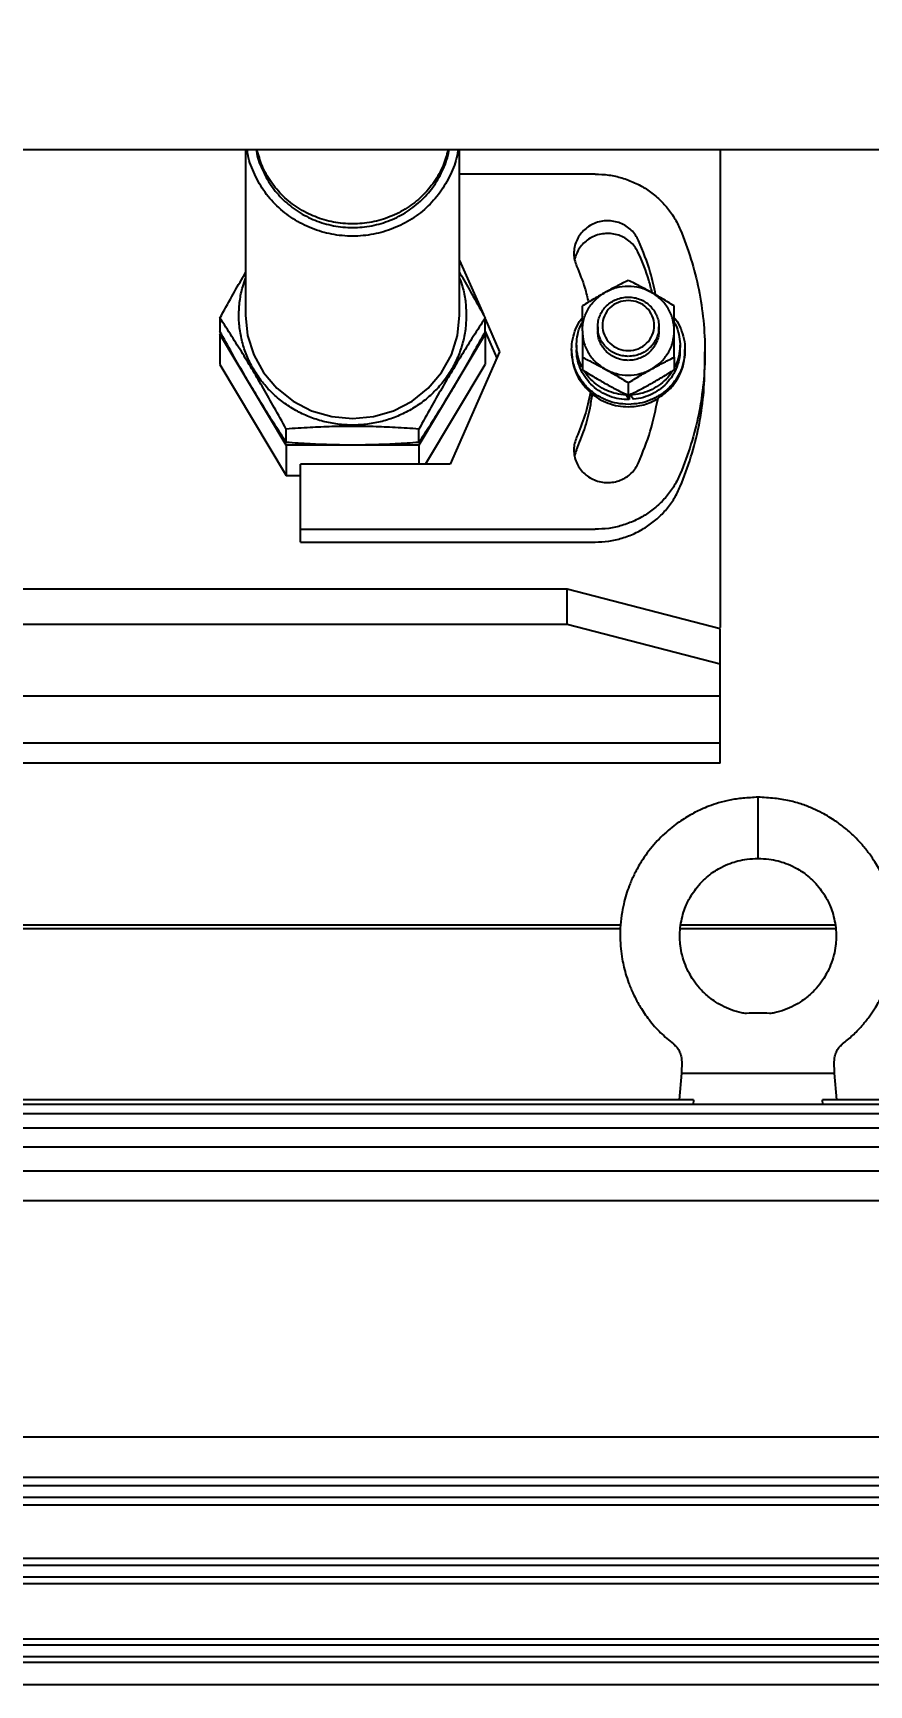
# Model space of a CAD drawing. Header units: millimetres. Extents: x 1293 to 41893, y 1011 to 26911.
# Drawn here: x 24707.3 to 24889.2, y 6726.4 to 7085.7 of the extents above; entities that cross this region are included whole.
import ezdxf

# ---------------------------------------------------------------- set-up
doc = ezdxf.new("R2010")
doc.units = ezdxf.units.MM
doc.header["$LTSCALE"] = 50
doc.layers.add('CAPA_1', color=7, linetype='Continuous')
doc.layers.add('MAQUINAS', color=11, linetype='Continuous')
doc.styles.add('SLDTEXTSTYLE0', font='TXT', dxfattribs={"width": 0.75})
doc.dimstyles.new('SLDDIMSTYLE0', dxfattribs={"dimtxt": 100, "dimasz": 100, "dimexe": 0, "dimexo": 0.0625, "dimgap": 25, "dimtad": 2, "dimdec": 0, "dimlfac": 1.5, "dimrnd": 1e-09, "dimzin": 12, "dimdsep": 46, "dimtxsty": 'SLDTEXTSTYLE0', "dimsah": 1, "dimcen": 0.09, "dimadec": 0, "dimazin": 3, "dimtfac": 1, "dimtdec": 0, "dimtofl": 0, "dimtmove": 0, "dimatfit": 3, "dimfxl": 1, "dimfrac": 2, "dimtolj": 1, "dimtzin": 12, "dimarcsym": 0})

# ---------------------------------------------------------------- blocks, each defined once
blk = doc.blocks.new('_D_28')
at = {"layer": 'CAPA_1', "transparency": 16777216}
for p, q in [((23097.89, 7144.96), (23097.89, 9212.28)), ((25942.46, 7144.96), (25942.46, 9212.28)), ((25942.46, 9162.28), (23097.89, 9162.28))]:
    blk.add_line(p, q, dxfattribs=at)
for points in [[(23097.89, 9162.28), (23197.89, 9146.89), (23197.89, 9177.66)], [(25942.46, 9162.28), (25842.46, 9177.66), (25842.46, 9146.89)]]:
    blk.add_solid(points, dxfattribs=at)
at = {"layer": 'CAPA_1', "transparency": 16777216, "insert": (24372.4, 9291.18), "char_height": 100, "attachment_point": 1, "style": 'SLDTEXTSTYLE0'}
blk.add_mtext('4267', dxfattribs=at)

msp = doc.modelspace()

# ---------------------------------------------------------------- linework, layer by layer
at = {"color": 7, "linetype": 'Continuous', "lineweight": 25}
for p, q in [((25245.9106964, 7060.3262403), (23794.4440298, 7060.3262403)), ((24865.0654593, 6919.4967164), (24865.0654593, 6906.1637456)), ((24848.4642487, 6861.9965734), (24848.3987926, 6859.4969069)), ((24881.7321259, 6859.4969069), (24881.6666699, 6861.9965734)), ((24848.3987926, 6859.4969069), (24847.8861874, 6853.6378031)), ((24848.3987926, 6859.4969069), (24881.7321259, 6859.4969069)), ((24882.2447311, 6853.6378031), (24881.7321259, 6859.4969069)), ((24851.0640217, 6853.6378031), (24652.3987926, 6853.6378031)), ((25077.7321259, 6852.6297249), (24652.3987926, 6852.6297249)), ((24851.0640217, 6853.6378031), (24850.9811627, 6852.6297249)), ((24879.1497558, 6852.6297249), (24879.0668968, 6853.6378031)), ((25077.7321259, 6853.6378031), (24879.0668968, 6853.6378031)), ((25077.7321259, 6850.603252), (24652.3987926, 6850.603252)), ((25077.7321259, 6847.5372142), (24652.3987926, 6847.5372142)), ((25077.7321259, 6843.3984466), (24652.3987926, 6843.3984466)), ((25077.7321259, 6838.1398954), (24652.3987926, 6838.1398954)), ((25077.7321259, 6831.6977023), (24652.3987926, 6831.6977023)), ((25112.7830876, 6780.2702214), (24617.3478309, 6780.2702214)), ((25112.7830876, 6771.5137125), (24617.3478309, 6771.5137125)), ((25077.7321259, 6769.7178253), (24652.3987926, 6769.7178253)), ((25077.7321259, 6767.1426552), (24652.3987926, 6767.1426552)), ((25112.6547467, 6765.5319997), (24617.4761718, 6765.5319997)), ((25112.1569043, 6753.9058775), (24617.9740143, 6753.9058775)), ((25077.7321259, 6752.384492), (24652.3987926, 6752.384492)), ((25144.3987926, 6748.4179035), (24585.7321259, 6748.4179035)), ((25077.7321259, 6749.8093219), (24652.3987926, 6749.8093219)), ((25144.3987926, 6736.3768761), (24585.7321259, 6736.3768761)), ((25077.7321259, 6735.0511586), (24652.3987926, 6735.0511586)), ((25144.3987926, 6731.2429361), (24585.7321259, 6731.2429361)), ((25077.7321259, 6732.4759886), (24652.3987926, 6732.4759886)), ((25245.9106964, 6726.3929069), (24072.9475298, 6726.3929069))]:
    msp.add_line(p, q, dxfattribs=at)
msp.add_arc((24865.0654593, 6739.170131), 133.3333333, 88.915648539, 91.084381034, dxfattribs=at)
for points, knots in [([(24865.0654593, 6919.4967103), (24863.9718636, 6919.4333507), (24861.9113002, 6919.3139679), (24859.0190846, 6918.9375468), (24856.5492317, 6918.3131805), (24854.4897251, 6917.5992065), (24852.8191153, 6916.8962014), (24851.3664807, 6916.1964617), (24850.002907, 6915.4554556), (24848.5700038, 6914.5751878), (24847.0676238, 6913.5255192), (24844.9114433, 6911.8004294), (24842.2855892, 6909.1922958), (24839.898405, 6905.9729157), (24838.2605927, 6903.0594318), (24837.2533689, 6900.8158935), (24836.5165028, 6898.7866656), (24835.9202302, 6896.7230153), (24835.4241285, 6894.3588148), (24835.1077087, 6891.7414257), (24835.030907, 6889.0891376), (24835.173967, 6886.5997385), (24835.473562, 6884.4241769), (24835.8847679, 6882.4500903), (24836.3992157, 6880.575606), (24837.1079656, 6878.5383374), (24838.097445, 6876.2635972), (24839.4895869, 6873.7105904), (24841.3998387, 6870.9549574), (24843.7795046, 6868.2033782), (24845.7217871, 6866.614942), (24846.6835463, 6865.8283966)], [0, 0, 0, 0, 0.04416693396, 0.08321975505, 0.11738420255, 0.14668453959, 0.17103738575, 0.19042511648, 0.21167630657, 0.23358307062, 0.25819972969, 0.28552374821, 0.34485353275, 0.40685364682, 0.44645893489, 0.4794176168, 0.50590084708, 0.53344886789, 0.56596208027, 0.60319898732, 0.63960093158, 0.67280418071, 0.70362707833, 0.72806058417, 0.75406249024, 0.78194782329, 0.81496430093, 0.85397916049, 0.89898632153, 0.94998109883, 1, 1, 1, 1]), ([(24883.4526644, 6865.8227946), (24884.1905313, 6866.4157816), (24885.6909005, 6867.621554), (24887.5931235, 6869.6298426), (24889.1674995, 6871.58286), (24890.3426049, 6873.3039699), (24891.1916742, 6874.7282956), (24891.8510378, 6875.966439), (24892.4428588, 6877.2018373), (24893.0587494, 6878.6637329), (24893.6885911, 6880.4355609), (24894.31337, 6882.6633187), (24894.7869724, 6885.1356626), (24895.0382569, 6887.6380072), (24895.0899867, 6890.0252228), (24894.948724, 6892.5460174), (24894.5376486, 6895.3582341), (24893.8316652, 6898.1754892), (24892.9450952, 6900.6600956), (24892.0440456, 6902.6668854), (24891.1611565, 6904.331205), (24890.1905887, 6905.9255501), (24889.02321, 6907.5978796), (24887.6264405, 6909.314803), (24886.2107006, 6910.8064189), (24884.9418245, 6911.9839873), (24883.8869933, 6912.8706169), (24882.9057171, 6913.6262062), (24881.8213931, 6914.3952774), (24880.5323816, 6915.2198942), (24878.9073119, 6916.1325507), (24876.9621735, 6917.0669061), (24874.6076511, 6917.9937297), (24871.8203107, 6918.806919), (24868.5792009, 6919.2958347), (24866.2795268, 6919.4273038), (24865.0654593, 6919.4967103)], [0, 0, 0, 0, 0.0381263132, 0.0775255654, 0.11120754, 0.139187984, 0.1614618805, 0.1780272939, 0.1957248194, 0.2166681876, 0.2419511498, 0.2714834808, 0.3098638167, 0.3432743219, 0.3727665846, 0.4061138281, 0.4449309818, 0.4871725842, 0.5230092344, 0.5511531949, 0.5757884345, 0.5989140092, 0.6263625815, 0.6579450848, 0.688050011, 0.7091901764, 0.7277033231, 0.7435818787, 0.7591056284, 0.7812833491, 0.8052376609, 0.8342021297, 0.8682081456, 0.9071539417, 0.9509837591, 1, 1, 1, 1]), ([(24861.4953054, 6872.6029063), (24860.7424857, 6872.7902843), (24859.2481648, 6873.162223), (24857.2598392, 6874.09371), (24855.5884533, 6875.0926969), (24853.941657, 6876.340289), (24852.3965866, 6877.8414525), (24851.0692554, 6879.555838), (24850.0432886, 6881.242654), (24849.1911103, 6883.0637167), (24848.5442172, 6885.0846425), (24848.1793414, 6887.0418006), (24848.0402145, 6888.853847), (24848.0857931, 6890.6696559), (24848.3458716, 6892.5732995), (24848.8160648, 6894.392135), (24849.3999706, 6895.9407059), (24850.0393492, 6897.2701815), (24850.8141326, 6898.5915769), (24851.8580092, 6900.0316292), (24853.1380134, 6901.4271191), (24854.4893349, 6902.5995), (24855.7883469, 6903.5188547), (24857.25616, 6904.3702829), (24858.8873509, 6905.1014719), (24860.7764498, 6905.7135108), (24862.8138964, 6906.0677135), (24864.2822162, 6906.1303562), (24865.0654593, 6906.1637715)], [0, 0, 0, 0, 0.0466621306, 0.0926227072, 0.1316573424, 0.1638814949, 0.2169454861, 0.2609566544, 0.294207508, 0.3357664209, 0.3818362703, 0.4217026006, 0.4554878702, 0.4911974683, 0.5309782998, 0.5710233227, 0.604160545, 0.6305674857, 0.659852044, 0.6963759113, 0.7375580206, 0.7736916655, 0.8039981291, 0.833342127, 0.8758396306, 0.9114745549, 0.9527780323, 1, 1, 1, 1]), ([(24865.0654593, 6906.1637715), (24865.8487283, 6906.1303552), (24867.3170968, 6906.0677106), (24869.354609, 6905.7134783), (24871.2437649, 6905.1013977), (24872.8750026, 6904.3701618), (24874.3428504, 6903.5186774), (24875.6418868, 6902.5992636), (24876.9932263, 6901.4268096), (24878.2732376, 6900.0312326), (24879.3171072, 6898.5910909), (24880.0918736, 6897.2696143), (24880.7312254, 6895.9400591), (24881.3150879, 6894.3914004), (24881.7852126, 6892.572473), (24882.0452019, 6890.6687477), (24882.090681, 6888.8528895), (24881.9514528, 6887.0408881), (24881.5865079, 6885.0839284), (24880.9396142, 6883.0632509), (24880.0874374, 6881.2422899), (24879.0613004, 6879.5552835), (24877.7336383, 6877.8406466), (24876.1882096, 6876.3393667), (24874.5411907, 6875.0918324), (24872.8696489, 6874.0929751), (24870.8818952, 6873.1619046), (24869.3882382, 6872.7902992), (24868.6361291, 6872.6031827)], [0, 0, 0, 0, 0.047224061, 0.0885293888, 0.1241659266, 0.1666653631, 0.1960107459, 0.2263185485, 0.2624538127, 0.3036378772, 0.3401635994, 0.3694496624, 0.3958579918, 0.4289969447, 0.4690440051, 0.5088266572, 0.5445378384, 0.5783237603, 0.6181868612, 0.664249742, 0.7058062532, 0.7390623121, 0.7830871032, 0.8361576452, 0.8683833087, 0.9074197992, 0.9533825954, 1, 1, 1, 1]), ([(24862.5421453, 6872.4795855), (24862.3653083, 6872.4812775), (24862.0116343, 6872.4846615), (24861.6636343, 6872.5478497), (24861.4896343, 6872.5794438)], [0, 0, 0, 0, 0.4999999731, 1, 1, 1, 1]), ([(24868.6412845, 6872.5794439), (24868.4672845, 6872.5478497), (24868.1192844, 6872.4846615), (24867.7656104, 6872.4812775), (24867.5887733, 6872.4795855)], [0, 0, 0, 0, 0.5000000207, 1, 1, 1, 1])]:
    msp.add_open_spline(points, degree=3, knots=knots, dxfattribs=at)
for points in [[(24846.6622966, 6865.8038848), (24846.9349595, 6865.5609234), (24847.4802853, 6865.0750006), (24848.0510458, 6864.1310859), (24848.4191632, 6863.0912628), (24848.4492202, 6862.3614698), (24848.4642487, 6861.9965734)], [(24881.6666699, 6861.9965734), (24881.6816984, 6862.3614698), (24881.7117554, 6863.0912628), (24882.0798728, 6864.1310859), (24882.6506332, 6865.0750006), (24883.195959, 6865.5609234), (24883.4686219, 6865.8038848)]]:
    msp.add_open_spline(points, degree=3, dxfattribs=at)
at = {"layer": 'MAQUINAS', "linetype": 'Continuous', "lineweight": 25}
for p, q in [((24753.5593631, 7060.3262403), (24753.5593631, 7024.3418992)), ((24800.1260298, 7024.3418992), (24800.1260298, 7060.3262403)), ((24856.8426964, 7060.3262403), (24856.8426964, 6956.3841648)), ((24829.617353, 7055.0418149), (24800.1260298, 7055.0418149)), ((24800.1260298, 7036.2402423), (24805.3027027, 7024.460316)), ((24747.975183, 7023.7266223), (24747.975183, 7020.8160714)), ((24805.7102099, 7020.8160714), (24805.7102099, 7023.7266223)), ((24805.7102099, 7023.5330013), (24808.8426964, 7016.4047818)), ((24830.1760298, 7021.8341626), (24830.1760298, 7020.9577539)), ((24843.5093631, 7020.9577539), (24843.5093631, 7021.8341626)), ((24747.975183, 7020.2007945), (24748.1523183, 7020.4971476)), ((24762.4089397, 6996.0526488), (24747.975183, 7020.2007945)), ((24747.975183, 7020.2007945), (24747.975183, 7013.6440453)), ((24805.7102099, 7020.2007945), (24791.2764532, 6996.0526488)), ((24805.4955644, 7020.5599034), (24805.7102099, 7020.2007945)), ((24805.6994625, 7020.7967213), (24808.2360955, 7015.0244136)), ((24805.7102099, 7020.2007945), (24805.7102099, 7013.6440453)), ((24825.5860298, 7017.8519254), (24825.5860298, 7016.8615111)), ((24848.0993631, 7016.8615111), (24848.0993631, 7017.8519254)), ((24808.8426964, 7016.4047818), (24798.0893344, 6991.9346609)), ((24824.5093631, 7016.8615111), (24824.5093631, 7016.4047818)), ((24826.8426964, 7015.1942715), (24826.8426964, 7012.461857)), ((24846.8426964, 7015.1942715), (24846.8426964, 7012.461857)), ((24849.1760298, 7016.4047818), (24849.1760298, 7016.8615111)), ((24853.5093631, 7013.6440453), (24853.5093631, 7016.4047818)), ((24747.975183, 7013.6440453), (24762.4089397, 6989.4958997)), ((24792.7341421, 6991.9346609), (24805.7102099, 7013.6440453)), ((24828.641716, 7007.5069831), (24828.641716, 7007.4460743)), ((24837.0391077, 7005.9900614), (24836.3643631, 7006.9886414)), ((24836.8426964, 7009.6174962), (24836.8426964, 7006.8850816)), ((24837.0391077, 7006.9101131), (24837.0391077, 7005.9900614)), ((24837.3210298, 7006.9886414), (24837.9957743, 7006.045602)), ((24843.3083827, 7006.1990758), (24843.3083827, 7006.2599846)), ((24762.4089397, 6996.6679257), (24762.4089397, 6999.5784766)), ((24791.2764532, 6996.6679257), (24791.2764532, 6999.5784766)), ((24791.2764532, 6996.0526488), (24762.4089397, 6996.0526488)), ((24762.4089397, 6996.0526488), (24762.4089397, 6989.4958997)), ((24791.2764532, 6996.0526488), (24791.2764532, 6991.9346609)), ((24762.4089397, 6989.4958997), (24765.5093631, 6989.4958997)), ((24765.5093631, 6975.0070123), (24765.5093631, 6991.9346609)), ((24798.0893344, 6991.9346609), (24765.5093631, 6991.9346609)), ((24765.5093631, 6977.7677488), (24829.617353, 6977.7677488)), ((24765.5093631, 6975.0070123), (24829.617353, 6975.0070123)), ((24823.5093631, 6964.7781329), (24216.8426964, 6964.7781329)), ((24823.5093631, 6957.0507263), (24823.5093631, 6964.7781329)), ((24856.8426964, 6956.1508314), (24823.5093631, 6964.7781329)), ((24823.5093631, 6957.0507263), (24216.8426964, 6957.0507263)), ((24856.8426964, 6948.4234248), (24823.5093631, 6957.0507263)), ((24856.8426964, 6926.9047241), (24856.8426964, 6956.1508314)), ((24183.5093631, 6941.5215836), (24856.8426964, 6941.5215836)), ((24856.8426964, 6931.2183748), (24183.5093631, 6931.2183748)), ((24856.8426964, 6926.9047241), (24183.5093631, 6926.9047241)), ((24835.1465977, 6891.6757554), (24040.8426964, 6891.6757554)), ((24835.1465381, 6891.6736981), (24040.8426964, 6891.6736981)), ((24040.8426964, 6890.933961), (24835.1251157, 6890.933961)), ((24848.1607602, 6890.933961), (24881.9701223, 6890.933961)), ((24881.8690745, 6891.6736981), (24848.261847, 6891.6736981)), ((24881.8687935, 6891.6757554), (24848.2621281, 6891.6757554))]:
    msp.add_line(p, q, dxfattribs=at)
at = {"layer": 'MAQUINAS', "linetype": 'Continuous', "lineweight": 25, "flags": 128}
msp.add_lwpolyline([(24753.5593631, 7024.3418992), (24754.0067458, 7019.9543231), (24755.3317013, 7015.7353591), (24757.4833123, 7011.8471397), (24760.3788935, 7008.4390868), (24763.9071695, 7005.6421701), (24767.9325505, 7003.5638735), (24772.3003434, 7002.2840647), (24776.8426964, 7001.8519262), (24781.3850494, 7002.2840647), (24785.7528423, 7003.5638735), (24789.7782234, 7005.6421701), (24793.3064993, 7008.4390868), (24796.2020806, 7011.8471397), (24798.3536915, 7015.7353591), (24799.678647, 7019.9543231), (24800.1260298, 7024.3418992)], dxfattribs=at)
at = {"layer": 'MAQUINAS', "linetype": 'Continuous', "lineweight": 25}
for points, knots in [([(24799.7486293, 7060.3262403), (24799.7280918, 7060.0970425), (24799.576262, 7058.4026279), (24798.4401462, 7055.3717192), (24796.3408644, 7051.4505075), (24793.4088798, 7048.02261), (24789.8626123, 7045.2070946), (24785.8100111, 7043.1155536), (24781.4143973, 7041.8274533), (24776.8426964, 7041.392543), (24772.2709956, 7041.8274533), (24767.8753817, 7043.1155536), (24763.8227806, 7045.2070946), (24760.276513, 7048.02261), (24757.3445285, 7051.4505075), (24755.2452467, 7055.3717192), (24754.1091309, 7058.4026279), (24753.9573011, 7060.0970425), (24753.9367636, 7060.3262403)], [0, 0, 0, 0, 0.0109290473, 0.0807963262, 0.1506636052, 0.2205308842, 0.2903981631, 0.3602654421, 0.430132721, 0.5, 0.569867279, 0.6397345579, 0.7096018369, 0.7794691158, 0.8493363948, 0.9192036738, 0.9890709527, 1, 1, 1, 1]), ([(24755.8867636, 7060.3262403), (24755.8968906, 7060.2198441), (24756.0346935, 7058.7720579), (24757.0609021, 7056.0976811), (24758.9756822, 7052.5035638), (24761.6644375, 7049.3631069), (24764.9130784, 7046.7832993), (24768.6264375, 7044.866952), (24772.6538709, 7043.6867244), (24776.8426964, 7043.2882405), (24781.031522, 7043.6867244), (24785.0589554, 7044.866952), (24788.7723144, 7046.7832993), (24792.0209554, 7049.3631069), (24794.7097107, 7052.5035638), (24796.6244908, 7056.0976811), (24797.6506994, 7058.7720579), (24797.7885023, 7060.2198441), (24797.7986293, 7060.3262403)], [0, 0, 0, 0, 0.005602085, 0.0762303586, 0.1468586322, 0.2174869057, 0.2881151793, 0.3587434529, 0.4293717264, 0.5, 0.5706282736, 0.6412565471, 0.7118848207, 0.7825130943, 0.8531413678, 0.9237696414, 0.994397915, 1, 1, 1, 1]), ([(24797.6194726, 7060.3262403), (24797.3086499, 7059.1774306), (24796.6443004, 7056.7219758), (24794.6823474, 7053.2941205), (24792.0282872, 7050.1476483), (24788.7703505, 7047.5694526), (24785.0594791, 7045.6526728), (24781.0313911, 7044.4725632), (24776.8426964, 7044.07404), (24772.6540018, 7044.4725632), (24768.6259138, 7045.6526728), (24764.9150423, 7047.5694526), (24761.6571057, 7050.1476483), (24759.0030455, 7053.2941205), (24757.0410925, 7056.7219758), (24756.376743, 7059.1774306), (24756.0659203, 7060.3262403)], [0, 0, 0, 0, 0.06390312987, 0.13658594156, 0.20926875325, 0.28195156494, 0.35463437662, 0.42731718831, 0.5, 0.57268281169, 0.64536562338, 0.71804843506, 0.79073124675, 0.86341405844, 0.93609687013, 1, 1, 1, 1]), ([(24839.0883404, 7037.7987518), (24838.8756815, 7038.2152038), (24838.4503638, 7039.0481079), (24837.507982, 7040.1145902), (24836.3855447, 7040.9933504), (24835.1025702, 7041.6409356), (24833.7146932, 7042.0350536), (24832.2735431, 7042.1598653), (24830.8349955, 7042.0107531), (24829.4540668, 7041.5934259), (24828.1843965, 7040.9238274), (24827.072759, 7040.0280873), (24826.1693764, 7038.9391333), (24825.4911913, 7037.7227226), (24825.2629192, 7036.841945), (24825.1513822, 7036.4115845)], [0, 0, 0, 0, 0.077187467, 0.1543749339, 0.2315624009, 0.3087498678, 0.3859373348, 0.4631248017, 0.5403122687, 0.6174997356, 0.6946872026, 0.7718746696, 0.8490621365, 0.9262496035, 1, 1, 1, 1]), ([(24842.7820486, 7028.7811963), (24842.4373207, 7030.4237863), (24841.5906729, 7034.4579685), (24840.019677, 7038.2885796), (24839.0883404, 7040.5594882)], [0, 0, 0, 0, 0.4071680277, 1, 1, 1, 1]), ([(24842.0299075, 7029.2149531), (24841.8005437, 7030.13976), (24841.0721582, 7033.0766491), (24839.8948927, 7035.8789066), (24839.0883404, 7037.7987518)], [0, 0, 0, 0, 0.3148933595, 1, 1, 1, 1]), ([(24747.975183, 7023.7266223), (24748.8378995, 7025.2869339), (24750.4717612, 7028.241941), (24752.3484949, 7031.5508496), (24753.3523712, 7033.2525469), (24753.5593631, 7033.6034244)], [0, 0, 0, 0, 0.4703585541, 0.8907918338, 1, 1, 1, 1]), ([(24801.5926964, 7024.3418992), (24801.5518306, 7023.2987759), (24801.4700989, 7021.2125293), (24800.8126486, 7018.1367038), (24799.7754704, 7015.1670508), (24798.3377591, 7012.3543821), (24796.5344443, 7009.7468232), (24794.3936133, 7007.38899), (24791.952638, 7005.3212258), (24789.2530854, 7003.5789106), (24786.3411989, 7002.1918559), (24783.2667873, 7001.1837946), (24780.0824586, 7000.5719748), (24776.8426964, 7000.3668651), (24773.6029343, 7000.5719748), (24770.4186054, 7001.1837946), (24767.3441945, 7002.1918559), (24764.4323055, 7003.5789106), (24761.7327622, 7005.3212257), (24759.2917523, 7007.3889904), (24757.1510504, 7009.7468218), (24755.3472537, 7012.3543872), (24753.9113409, 7015.1670318), (24752.8674508, 7018.1367748), (24752.2350493, 7021.2122643), (24752.0189686, 7024.3428881), (24752.2452548, 7027.4675785), (24752.7489156, 7030.1473825), (24753.3385021, 7031.715632), (24753.5593631, 7032.3031032)], [0, 0, 0, 0, 0.03759542, 0.07519084, 0.11278626, 0.1503816799, 0.1879770999, 0.2255725199, 0.2631679399, 0.3007633599, 0.3383587799, 0.3759541999, 0.4135496198, 0.4511450398, 0.4887404598, 0.5263358798, 0.5639312998, 0.6015267198, 0.6391221398, 0.6767175597, 0.7143129797, 0.7519083997, 0.7895038197, 0.8270992397, 0.8646946597, 0.9022900797, 0.9398854997, 0.9774809196, 1, 1, 1, 1]), ([(24800.1260298, 7033.603428), (24800.3329705, 7033.2526375), (24801.3367944, 7031.5510304), (24803.2135294, 7028.2421221), (24804.8474418, 7025.2870258), (24805.7102099, 7023.7266223)], [0, 0, 0, 0, 0.1091811823, 0.5296137036, 1, 1, 1, 1]), ([(24800.1260298, 7032.3031032), (24800.346143, 7031.715622), (24800.9337333, 7030.1473457), (24801.4601331, 7027.4678467), (24801.5485087, 7025.3838817), (24801.5926964, 7024.3418992)], [0, 0, 0, 0, 0.23046872095, 0.61523436047, 1, 1, 1, 1]), ([(24825.5876025, 7035.0240347), (24826.2414853, 7033.4462544), (24827.3034449, 7030.8838093), (24827.9285668, 7028.1933195), (24828.168781, 7027.1594512)], [0, 0, 0, 0, 0.61573230338, 1, 1, 1, 1]), ([(24831.8426964, 7029.3229169), (24831.0371177, 7028.8650328), (24829.3523602, 7027.9074309), (24827.703265, 7026.8826151), (24826.8426964, 7026.3478223)], [0, 0, 0, 0, 0.4781570983, 1, 1, 1, 1]), ([(24836.8426964, 7031.9245976), (24835.9821278, 7031.4995509), (24834.3330326, 7030.68504), (24832.6482752, 7029.7635391), (24831.8426964, 7029.3229169)], [0, 0, 0, 0, 0.5218429017, 1, 1, 1, 1]), ([(24841.8426964, 7029.3229169), (24841.0371177, 7029.7635391), (24839.3523602, 7030.68504), (24837.703265, 7031.4995509), (24836.8426964, 7031.9245976)], [0, 0, 0, 0, 0.4781570983, 1, 1, 1, 1]), ([(24846.8426964, 7026.3478223), (24845.9821278, 7026.8826151), (24844.3330326, 7027.9074309), (24842.6482752, 7028.8650328), (24841.8426964, 7029.3229169)], [0, 0, 0, 0, 0.5218429017, 1, 1, 1, 1]), ([(24826.8426964, 7020.9577539), (24826.8426964, 7021.8476292), (24826.8426964, 7023.7086815), (24826.8426964, 7025.4428557), (24826.8426964, 7026.3478223)], [0, 0, 0, 0, 0.4781570983, 1, 1, 1, 1]), ([(24846.8426964, 7020.9577539), (24846.8426964, 7021.8476292), (24846.8426964, 7023.7086815), (24846.8426964, 7025.4428557), (24846.8426964, 7026.3478223)], [0, 0, 0, 0, 0.4781570983, 1, 1, 1, 1]), ([(24762.4089397, 6999.5784766), (24761.5464527, 7001.14057), (24759.9130257, 7004.0989516), (24757.49411, 7008.3357773), (24755.1921127, 7012.2513928), (24752.8901164, 7016.038415), (24750.4711992, 7019.8954458), (24748.8377215, 7022.4026977), (24747.975183, 7023.7266223)], [0, 0, 0, 0, 0.18268769812, 0.34598437301, 0.49999999776, 0.65400512065, 0.81730151326, 1, 1, 1, 1]), ([(24805.7102099, 7023.7266223), (24804.8477229, 7022.4027779), (24803.2142958, 7019.8956061), (24800.7953802, 7016.0385823), (24798.4933829, 7012.2515646), (24796.1913866, 7008.3359572), (24793.7724694, 7004.0991333), (24792.1389917, 7001.1406622), (24791.2764532, 6999.5784766)], [0, 0, 0, 0, 0.1826876981, 0.3459843729, 0.4999999978, 0.6540051207, 0.8173015135, 1, 1, 1, 1]), ([(24836.8426964, 7004.948426), (24836.0354883, 7004.9927631), (24834.421072, 7005.0814373), (24832.0925102, 7005.7898202), (24829.9464919, 7006.8908152), (24828.0655036, 7008.3837761), (24826.5217703, 7010.2002076), (24825.3748423, 7012.2731275), (24824.6679535, 7014.5227074), (24824.4314114, 7016.860344), (24824.6625795, 7019.2049834), (24825.3963383, 7021.433555), (24826.1507406, 7022.9859033), (24826.756416, 7023.6809421), (24826.8426964, 7023.7799526)], [0, 0, 0, 0, 0.08955664577, 0.17911329154, 0.26866993732, 0.35822658309, 0.44778322886, 0.53733987463, 0.62689652041, 0.71645316618, 0.80600981195, 0.89556645772, 0.9851231035, 1, 1, 1, 1]), ([(24826.8426964, 7012.9712959), (24826.6623671, 7013.2964344), (24826.1386406, 7014.2407267), (24825.6964336, 7015.9796369), (24825.5103258, 7018.0852211), (24825.793695, 7020.1774476), (24826.249806, 7021.7611117), (24826.7285933, 7022.558155), (24826.8426964, 7022.7481039)], [0, 0, 0, 0, 0.1085431803, 0.3152394983, 0.5219358164, 0.7286321344, 0.9353284524, 1, 1, 1, 1]), ([(24846.8426964, 7023.7799526), (24846.9289769, 7023.6809421), (24847.5346523, 7022.9859033), (24848.2890545, 7021.433555), (24849.0228133, 7019.2049834), (24849.2539815, 7016.860344), (24849.0174393, 7014.5227074), (24848.3105505, 7012.2731275), (24847.1636225, 7010.2002076), (24845.6198892, 7008.3837761), (24843.738901, 7006.8908152), (24841.5928827, 7005.7898202), (24839.2643208, 7005.0814373), (24837.6499046, 7004.9927631), (24836.8426964, 7004.948426)], [0, 0, 0, 0, 0.0148768965, 0.1044335423, 0.193990188, 0.2835468338, 0.3731034796, 0.4626601254, 0.5522167711, 0.6417734169, 0.7313300627, 0.8208867085, 0.9104433542, 1, 1, 1, 1]), ([(24846.8426964, 7022.7481039), (24846.9567995, 7022.558155), (24847.4355868, 7021.7611117), (24847.8916979, 7020.1774476), (24848.1750671, 7018.0852211), (24847.9889593, 7015.9796369), (24847.5467522, 7014.2407267), (24847.0230258, 7013.2964344), (24846.8426964, 7012.9712959)], [0, 0, 0, 0, 0.0646715476, 0.2713678656, 0.4780641836, 0.6847605017, 0.8914568197, 1, 1, 1, 1]), ([(24762.4089397, 6996.6679257), (24761.5479524, 6997.9894762), (24759.9156859, 7000.4948819), (24757.4968899, 7004.3516099), (24755.1920186, 7008.1429838), (24752.8874333, 7012.0633826), (24750.4685205, 7016.3002943), (24748.8362006, 7019.2566502), (24747.975183, 7020.8160714)], [0, 0, 0, 0, 0.1823753319, 0.3457485949, 0.49999999995, 0.65425059565, 0.81762379544, 1, 1, 1, 1]), ([(24805.7102099, 7020.8160714), (24804.8491961, 7019.2566578), (24803.2168793, 7016.3003092), (24800.7979686, 7012.0633963), (24798.4933822, 7008.1429971), (24796.1885102, 7004.3516236), (24793.7697162, 7000.494894), (24792.137445, 6997.9894825), (24791.2764532, 6996.6679257)], [0, 0, 0, 0, 0.182375332, 0.3457485952, 0.5, 0.6542505948, 0.8176237949, 1, 1, 1, 1]), ([(24826.8426964, 7020.9577539), (24826.8426964, 7020.0506166), (24826.8426964, 7018.1534633), (24826.8426964, 7016.2089842), (24826.8426964, 7015.1942715)], [0, 0, 0, 0, 0.4781570983, 1, 1, 1, 1]), ([(24846.8426964, 7015.1942715), (24846.8426964, 7016.2089842), (24846.8426964, 7018.1534633), (24846.8426964, 7020.0506166), (24846.8426964, 7020.9577539)], [0, 0, 0, 0, 0.5218429017, 1, 1, 1, 1]), ([(24837.0391077, 7005.9900614), (24836.3117546, 7006.0171802), (24834.8570484, 7006.0714179), (24832.747233, 7006.6652435), (24830.7912951, 7007.6111917), (24829.0608203, 7008.9109287), (24827.6240438, 7010.5058146), (24826.5221848, 7012.3392911), (24825.8429841, 7014.3404736), (24825.5461969, 7015.8804407), (24825.6092296, 7016.7198776), (24825.6197226, 7016.8596181)], [0, 0, 0, 0, 0.12195544565, 0.24391089131, 0.36586633696, 0.48782178262, 0.60977722827, 0.73173267392, 0.85368811958, 0.97564356523, 1, 1, 1, 1]), ([(24826.8426964, 7015.1942715), (24827.703265, 7014.7692248), (24829.3523602, 7013.9547139), (24831.0371177, 7013.033213), (24831.8426964, 7012.5925909)], [0, 0, 0, 0, 0.5218429017, 1, 1, 1, 1]), ([(24848.0479794, 7016.8622815), (24848.0543344, 7016.4547378), (24848.0716413, 7015.3448388), (24847.6316144, 7013.5650367), (24846.7879371, 7011.6183461), (24845.5531373, 7009.8684286), (24843.9979332, 7008.3779179), (24842.1729353, 7007.2124671), (24840.1520596, 7006.378827), (24838.7145361, 7006.156677), (24837.9957743, 7006.045602)], [0, 0, 0, 0, 0.0765479771, 0.2084696946, 0.3403914122, 0.4723131298, 0.6042348473, 0.7361565649, 0.8680782824, 1, 1, 1, 1]), ([(24841.8426964, 7012.5925909), (24842.6482752, 7013.033213), (24844.3330326, 7013.9547139), (24845.9821278, 7014.7692248), (24846.8426964, 7015.1942715)], [0, 0, 0, 0, 0.4781570983, 1, 1, 1, 1]), ([(24826.8426964, 7012.461857), (24827.703265, 7011.9270642), (24829.3523602, 7010.9022484), (24831.0371177, 7009.9446465), (24831.8426964, 7009.4867623)], [0, 0, 0, 0, 0.5218429017, 1, 1, 1, 1]), ([(24836.3643631, 7006.9886414), (24835.63983, 7007.0577351), (24834.1907637, 7007.1959223), (24832.1237991, 7007.9119774), (24830.2213979, 7008.9651017), (24828.6068683, 7010.3790806), (24827.5982687, 7011.4976177), (24827.252978, 7012.1765778), (24827.2277496, 7012.2261855)], [0, 0, 0, 0, 0.1968959992, 0.3937919985, 0.5906879977, 0.7875839969, 0.9844799962, 1, 1, 1, 1]), ([(24831.8426964, 7012.5925909), (24832.6482752, 7012.1347067), (24834.3330326, 7011.1771048), (24835.9821278, 7010.152289), (24836.8426964, 7009.6174962)], [0, 0, 0, 0, 0.4781570983, 1, 1, 1, 1]), ([(24836.8426964, 7009.6174962), (24837.703265, 7010.152289), (24839.3523602, 7011.1771048), (24841.0371177, 7012.1347067), (24841.8426964, 7012.5925909)], [0, 0, 0, 0, 0.5218429017, 1, 1, 1, 1]), ([(24846.4576432, 7012.2261855), (24846.4324148, 7012.1765778), (24846.0871242, 7011.4976177), (24845.0785246, 7010.3790806), (24843.4639949, 7008.9651017), (24841.5615938, 7007.9119774), (24839.4946291, 7007.1959223), (24838.0455629, 7007.0577351), (24837.3210298, 7006.9886414)], [0, 0, 0, 0, 0.0155200038, 0.2124160031, 0.4093120023, 0.6062080015, 0.8031040008, 1, 1, 1, 1]), ([(24841.8426964, 7009.4867623), (24842.6482752, 7009.9446465), (24844.3330326, 7010.9022484), (24845.9821278, 7011.9270642), (24846.8426964, 7012.461857)], [0, 0, 0, 0, 0.4781570983, 1, 1, 1, 1]), ([(24825.5876025, 6995.0247924), (24826.1846068, 6996.5107063), (24827.3786153, 6999.482534), (24828.490743, 7003.5746742), (24828.8548837, 7006.1731323), (24828.9976593, 7007.191959)], [0, 0, 0, 0, 0.3780750491, 0.7561500982, 1, 1, 1, 1]), ([(24831.8426964, 7009.4867623), (24832.6482752, 7009.0461401), (24834.3330326, 7008.1246393), (24835.9821278, 7007.3101284), (24836.8426964, 7006.8850816)], [0, 0, 0, 0, 0.4781570983, 1, 1, 1, 1]), ([(24836.8426964, 7006.8850816), (24837.703265, 7007.3101284), (24839.3523602, 7008.1246393), (24841.0371177, 7009.0461401), (24841.8426964, 7009.4867623)], [0, 0, 0, 0, 0.5218429017, 1, 1, 1, 1]), ([(24791.2764532, 6999.5784766), (24789.5514792, 6999.6976011), (24786.2846251, 6999.923206), (24781.4467938, 7000.113107), (24776.8427991, 7000.1774059), (24772.2388066, 7000.1131133), (24767.4009722, 6999.9232167), (24764.1340167, 6999.6976071), (24762.4089397, 6999.5784766)], [0, 0, 0, 0, 0.182687698, 0.3459843729, 0.4999999978, 0.6540051205, 0.8173015132, 1, 1, 1, 1]), ([(24791.2764532, 6996.6679257), (24789.5544521, 6996.5490016), (24786.2898688, 6996.3235441), (24781.4521621, 6996.1334836), (24776.8427044, 6996.0688916), (24772.2332471, 6996.1334841), (24767.3955403, 6996.3235421), (24764.1309492, 6996.5490007), (24762.4089397, 6996.6679257)], [0, 0, 0, 0, 0.18237533146, 0.34574859449, 0.49999999995, 0.6542505952, 0.81762379515, 1, 1, 1, 1]), ([(24825.5876025, 6995.0247924), (24825.4005039, 6994.591886), (24825.2049613, 6994.1394423), (24825.1536001, 6993.6580308), (24825.1513822, 6993.6372427)], [0, 0, 0, 0, 0.9568183619, 1, 1, 1, 1])]:
    msp.add_open_spline(points, degree=3, knots=knots, dxfattribs=at)
for points in [[(24829.617353, 7055.0418149), (24830.6060187, 7055.0008576), (24832.5833502, 7054.918943), (24835.4841985, 7054.2610274), (24838.2564043, 7053.2266674), (24840.8383984, 7051.7996848), (24843.1761595, 7050.0227896), (24845.2084396, 7047.9283385), (24846.9276769, 7045.5775293), (24847.7477918, 7043.8376711), (24848.1578492, 7042.967742)], [(24839.0883404, 7040.5594882), (24838.8756815, 7040.9759403), (24838.4503638, 7041.8088444), (24837.507982, 7042.8753267), (24836.3855446, 7043.7540869), (24835.1025706, 7044.401672), (24833.7146919, 7044.7957903), (24832.2735483, 7044.9206008), (24830.8349761, 7044.7714932), (24829.4541392, 7044.3541486), (24828.1841264, 7043.6846152), (24827.0737674, 7042.7886325), (24826.1656132, 7041.7005836), (24825.4950176, 7040.4624678), (24825.0860556, 7039.12117), (24824.9607712, 7037.7308299), (24825.1003635, 7036.335195), (24825.4251895, 7035.4610881), (24825.5876025, 7035.0240347)], [(24848.1578492, 7042.967742), (24848.9783032, 7040.8406548), (24850.6192111, 7036.5864802), (24852.2623757, 7029.9533251), (24853.2856026, 7023.2126534), (24853.6212433, 7016.4047818), (24853.2856026, 7009.5969102), (24852.2623757, 7002.8562385), (24850.6192111, 6996.2230834), (24848.9783032, 6991.9689089), (24848.1578492, 6989.8418216)], [(24826.8426964, 7020.9577539), (24826.9086872, 7021.8012331), (24827.0406687, 7023.4881914), (24828.0952578, 7025.8360039), (24829.6729544, 7027.8920912), (24831.1194491, 7028.845975), (24831.8426964, 7029.3229169)], [(24841.8426964, 7029.3229169), (24841.0534583, 7029.6894542), (24839.4749821, 7030.4225287), (24836.8426964, 7030.7142539), (24834.2104108, 7030.4225287), (24832.6319345, 7029.6894542), (24831.8426964, 7029.3229169)], [(24846.8426964, 7020.9577539), (24846.7767057, 7021.8012331), (24846.6447242, 7023.4881914), (24845.590135, 7025.8360039), (24844.0124385, 7027.8920912), (24842.5659438, 7028.845975), (24841.8426964, 7029.3229169)], [(24836.8426964, 7015.3946571), (24836.4063677, 7015.4186231), (24835.5337104, 7015.4665551), (24834.2750279, 7015.8494651), (24833.1150195, 7016.4445964), (24832.0982636, 7017.2516064), (24831.2638336, 7018.2334459), (24830.6437962, 7019.3540005), (24830.261979, 7020.5697754), (24830.1330551, 7021.8341626), (24830.261979, 7023.0985499), (24830.6437962, 7024.3143247), (24831.2638336, 7025.4348794), (24832.0982636, 7026.4167189), (24833.1150195, 7027.2237289), (24834.2750279, 7027.8188602), (24835.5337104, 7028.2017702), (24836.4063677, 7028.2497022), (24836.8426964, 7028.2736681)], [(24836.8426964, 7027.5507276), (24837.5814276, 7027.468781), (24839.05889, 7027.3048876), (24840.9376881, 7026.0440685), (24842.1930609, 7024.2422099), (24842.6338892, 7022.0980691), (24842.1930609, 7019.9583184), (24840.9376881, 7018.1432898), (24839.05889, 7016.9307607), (24836.8426964, 7016.5049306), (24834.6265029, 7016.9307607), (24832.7477048, 7018.1432898), (24831.492332, 7019.9583184), (24831.0515037, 7022.0980691), (24831.492332, 7024.2422099), (24832.7477048, 7026.0440685), (24834.6265029, 7027.3048876), (24836.1039653, 7027.468781), (24836.8426964, 7027.5507276)], [(24836.8426964, 7028.2736681), (24837.2790251, 7028.2497022), (24838.1516825, 7028.2017702), (24839.410365, 7027.8188602), (24840.5703734, 7027.2237289), (24841.5871293, 7026.4167189), (24842.4215593, 7025.4348794), (24843.0415967, 7024.3143247), (24843.4234138, 7023.0985499), (24843.5523377, 7021.8341626), (24843.4234138, 7020.5697754), (24843.0415967, 7019.3540005), (24842.4215593, 7018.2334459), (24841.5871293, 7017.2516064), (24840.5703734, 7016.4445964), (24839.410365, 7015.8494651), (24838.1516825, 7015.4665551), (24837.2790251, 7015.4186231), (24836.8426964, 7015.3946571)], [(24826.8426964, 7020.9577539), (24826.9086872, 7020.1142747), (24827.0406687, 7018.4273164), (24828.0952578, 7016.0795039), (24829.6729544, 7014.0234166), (24831.1194491, 7013.0695328), (24831.8426964, 7012.5925909)], [(24836.8426964, 7014.5182484), (24836.4063664, 7014.5422144), (24835.5337064, 7014.5901463), (24834.2750437, 7014.9730564), (24833.1149601, 7015.5681876), (24832.0984851, 7016.3751976), (24831.2630068, 7017.3570371), (24830.6468816, 7018.4775918), (24830.250464, 7019.6933666), (24830.2008412, 7020.5362915), (24830.1760298, 7020.9577539)], [(24843.5093631, 7020.9577539), (24843.4845517, 7020.5362915), (24843.4349289, 7019.6933666), (24843.0385113, 7018.4775918), (24842.422386, 7017.3570371), (24841.5869078, 7016.3751976), (24840.5704327, 7015.5681876), (24839.4103492, 7014.9730564), (24838.1516865, 7014.5901463), (24837.2790264, 7014.5422144), (24836.8426964, 7014.5182484)], [(24841.8426964, 7012.5925909), (24842.5659438, 7013.0695328), (24844.0124385, 7014.0234166), (24845.590135, 7016.0795039), (24846.6447242, 7018.4273164), (24846.7767057, 7020.1142747), (24846.8426964, 7020.9577539)], [(24824.5093631, 7016.4047818), (24824.5619571, 7015.5671287), (24824.6671451, 7013.8918224), (24825.5169968, 7011.4972014), (24826.8035104, 7009.291792), (24828.0289808, 7008.1019194), (24828.641716, 7007.5069831)], [(24843.3083827, 7006.2599846), (24844.1603885, 7006.8539865), (24845.8644001, 7008.0419904), (24847.7121302, 7010.5391461), (24848.9449787, 7013.3681195), (24849.0990127, 7015.392561), (24849.1760298, 7016.4047818)], [(24831.8426964, 7012.5925909), (24832.6319345, 7012.2260536), (24834.2104108, 7011.4929791), (24836.8426964, 7011.2012539), (24839.4749821, 7011.4929791), (24841.0534583, 7012.2260536), (24841.8426964, 7012.5925909)], [(24848.1578492, 6987.0810851), (24848.9789691, 6989.2081724), (24850.621209, 6993.4623469), (24852.2543843, 7000.095502), (24853.3155705, 7006.8361737), (24853.4447656, 7011.3747548), (24853.5093631, 7013.6440453)], [(24828.641716, 7007.5069831), (24828.2671846, 7005.8473201), (24827.5181218, 7002.5279941), (24826.231109, 6999.3663507), (24825.5876025, 6997.7855289)], [(24828.641716, 7007.4460743), (24829.2262799, 7006.9938902), (24830.3954077, 7006.0895219), (24832.4341789, 7005.1567782), (24834.5990245, 7004.5439617), (24836.0948058, 7004.4685125), (24836.8426964, 7004.4307879)], [(24836.8426964, 7004.4307879), (24837.4099742, 7004.4524491), (24838.5445297, 7004.4957714), (24840.2118309, 7004.84997), (24841.8238876, 7005.3926366), (24842.813551, 7005.9302628), (24843.3083827, 7006.1990758)], [(24839.0883404, 6992.2500754), (24840.0063891, 6994.5247185), (24841.8424866, 6999.0740047), (24842.8197507, 7003.864658), (24843.3083827, 7006.2599846)], [(24825.5876025, 6997.7855289), (24825.4251895, 6997.3484755), (24825.1003635, 6996.4743687), (24824.9607712, 6995.0787337), (24825.0860556, 6993.6883936), (24825.4950176, 6992.3470958), (24826.1656132, 6991.10898), (24827.0737674, 6990.0209312), (24828.1841264, 6989.1249484), (24829.4541392, 6988.455415), (24830.8349761, 6988.0380704), (24832.2735483, 6987.8889628), (24833.7146919, 6988.0137733), (24835.1025706, 6988.4078916), (24836.3855446, 6989.0554767), (24837.507982, 6989.9342369), (24838.4503638, 6991.0007192), (24838.8756815, 6991.8336233), (24839.0883404, 6992.2500754)], [(24848.1578492, 6989.8418216), (24847.7477918, 6988.9718925), (24846.9276769, 6987.2320343), (24845.2084396, 6984.8812251), (24843.1761595, 6982.786774), (24840.8383984, 6981.0098788), (24838.2564043, 6979.5828962), (24835.4841985, 6978.5485362), (24832.5833502, 6977.8906206), (24830.6060187, 6977.808706), (24829.617353, 6977.7677488)], [(24829.617353, 6975.0070123), (24830.6060187, 6975.0479695), (24832.5833502, 6975.1298841), (24835.4841985, 6975.7877998), (24838.2564043, 6976.8221598), (24840.8383984, 6978.2491423), (24843.1761595, 6980.0260375), (24845.2084396, 6982.1204887), (24846.9276769, 6984.4712978), (24847.7477918, 6986.211156), (24848.1578492, 6987.0810851)]]:
    msp.add_open_spline(points, degree=3, dxfattribs=at)

# ---------------------------------------------------------------- dimensions: what is measured, and where the dimension line sits
at = {"layer": 'CAPA_1'}
dim = msp.add_linear_dim(base=(23097.8900298, 9162.2750488), p1=(25942.4620298, 7081.4622403), p2=(23097.8900298, 7081.4622403), dimstyle='SLDDIMSTYLE0', dxfattribs=at)
dim.commit()
dim.dimension.update_dxf_attribs({"geometry": '_D_28', "text_midpoint": (24520.1760298, 9162.2750488), "dimtype": 160})

doc.saveas('drawing.dxf')
